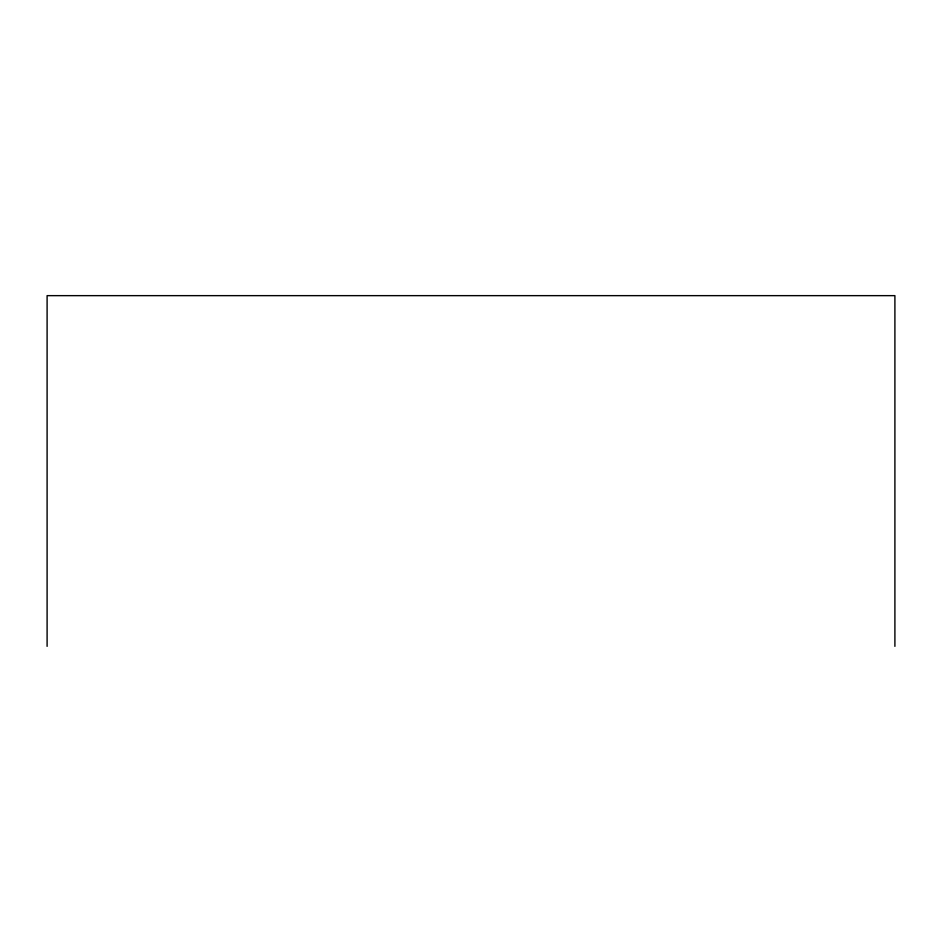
<?xml version="1.0" encoding="UTF-8"?>
<svg xmlns="http://www.w3.org/2000/svg" width="942" height="942" viewBox="0 0 942 942"><rect width="100%" height="100%" fill="white"/><g stroke="black" fill="none" stroke-linecap="round" stroke-linejoin="round"><path stroke-width="1.41" d="M894.9 646.353L894.9 295.647L47.1 295.647L47.1 646.353"/></g></svg>
